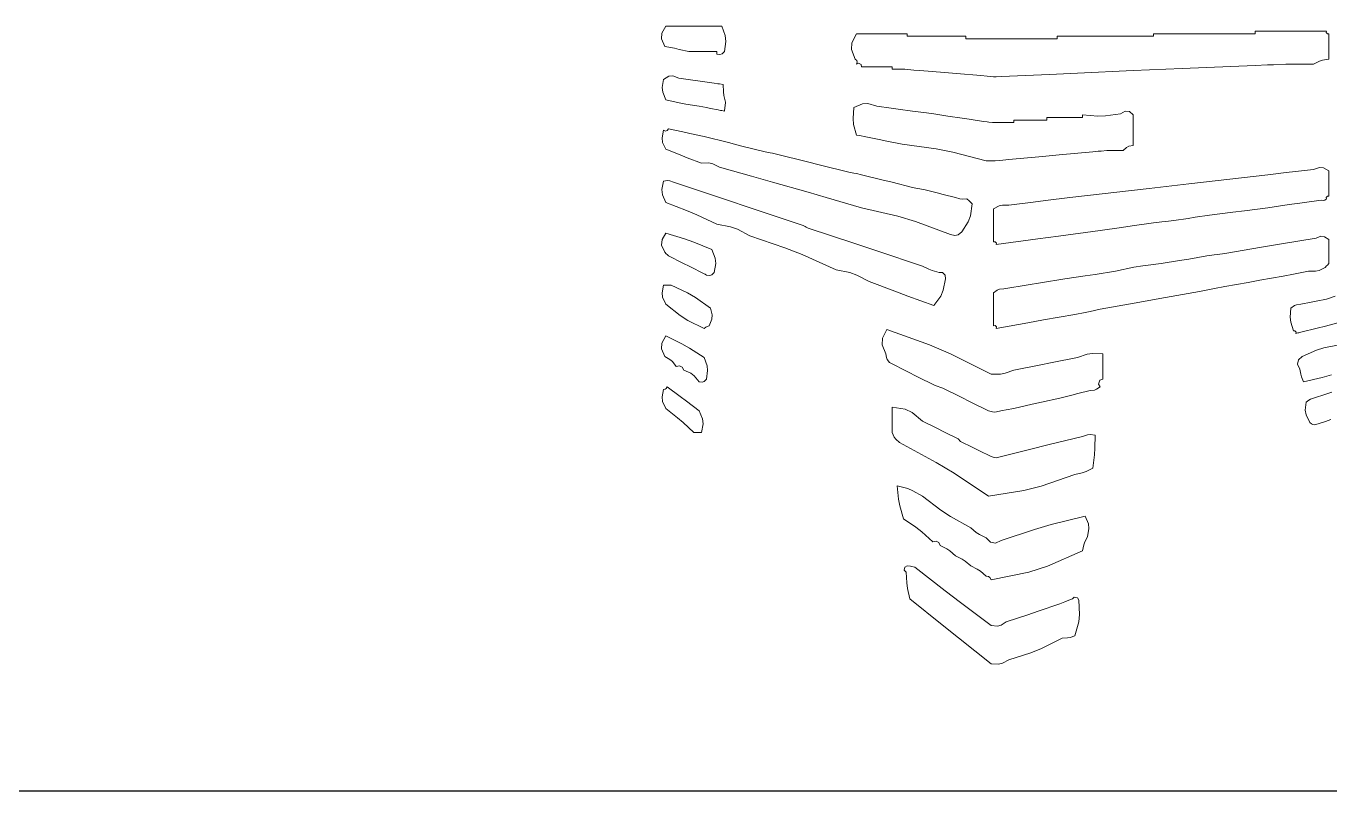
# Model space of a CAD drawing. Header units: millimetres. Extents: x 337848 to 378491, y -355245 to -338575.
# Drawn here: x 352129.17 to 352153.78, y -351701.18 to -351686.75 of the extents above; entities that cross this region are included whole.
import ezdxf

# ---------------------------------------------------------------- set-up
doc = ezdxf.new("R2010")
doc.units = ezdxf.units.MM
doc.layers.add('图框', color=7, linetype='Continuous', lineweight=15)

# ---------------------------------------------------------------- blocks, each defined once
blk = doc.blocks.new('GZDEH零件A2图框V01版')
at = {"lineweight": 5}
for p, q in [((3151.018, -1832.029), (3150.942, -1832.163)), ((3151.44, -1832.029), (3151.018, -1832.029)), ((3151.651, -1832.029), (3151.44, -1832.029)), ((3152.072, -1832.029), (3151.651, -1832.029)), ((3152.137, -1832.21), (3152.072, -1832.029)), ((3150.942, -1832.163), (3150.935, -1832.27)), ((3150.935, -1832.27), (3150.994, -1832.412)), ((3152.148, -1832.318), (3152.137, -1832.21)), ((3154.613, -1832.173), (3154.525, -1832.343)), ((3154.997, -1832.173), (3154.613, -1832.173)), ((3155.188, -1832.173), (3154.997, -1832.173)), ((3155.572, -1832.173), (3155.188, -1832.173)), ((3155.572, -1832.192), (3155.572, -1832.173)), ((3155.572, -1832.201), (3155.572, -1832.192)), ((3155.572, -1832.221), (3155.572, -1832.201)), ((3156.013, -1832.221), (3155.572, -1832.221)), ((3156.233, -1832.221), (3156.013, -1832.221)), ((3156.674, -1832.221), (3156.233, -1832.221)), ((3156.674, -1832.24), (3156.674, -1832.221)), ((3156.674, -1832.249), (3156.674, -1832.24)), ((3156.674, -1832.269), (3156.674, -1832.249)), ((3157.365, -1832.269), (3156.674, -1832.269)), ((3157.71, -1832.269), (3157.365, -1832.269)), ((3158.4, -1832.269), (3157.71, -1832.269)), ((3159.129, -1832.221), (3158.4, -1832.221)), ((3158.4, -1832.221), (3158.4, -1832.24)), ((3158.4, -1832.24), (3158.4, -1832.249)), ((3158.4, -1832.249), (3158.4, -1832.269)), ((3159.493, -1832.221), (3159.129, -1832.221)), ((3160.221, -1832.221), (3159.493, -1832.221)), ((3160.988, -1832.173), (3160.221, -1832.173)), ((3160.221, -1832.173), (3160.221, -1832.192)), ((3160.221, -1832.192), (3160.221, -1832.201)), ((3160.221, -1832.201), (3160.221, -1832.221)), ((3161.372, -1832.173), (3160.988, -1832.173)), ((3162.139, -1832.173), (3161.372, -1832.173)), ((3162.676, -1832.125), (3162.139, -1832.125)), ((3162.139, -1832.125), (3162.139, -1832.144)), ((3162.139, -1832.144), (3162.139, -1832.154)), ((3162.139, -1832.154), (3162.139, -1832.173)), ((3162.944, -1832.125), (3162.676, -1832.125)), ((3163.481, -1832.125), (3162.944, -1832.125)), ((3163.477, -1832.152), (3163.481, -1832.125)), ((3163.502, -1832.177), (3163.477, -1832.152)), ((3163.529, -1832.173), (3163.502, -1832.177)), ((3163.529, -1832.364), (3163.529, -1832.173)), ((3150.994, -1832.412), (3151.176, -1832.449)), ((3151.176, -1832.449), (3151.267, -1832.468)), ((3151.267, -1832.468), (3151.449, -1832.508)), ((3151.449, -1832.508), (3151.66, -1832.508)), ((3151.66, -1832.508), (3151.766, -1832.508)), ((3151.766, -1832.508), (3151.977, -1832.508)), ((3151.977, -1832.508), (3151.977, -1832.527)), ((3152.076, -1832.55), (3152.12, -1832.508)), ((3152.12, -1832.508), (3152.148, -1832.318)), ((3154.525, -1832.343), (3154.518, -1832.474)), ((3154.518, -1832.474), (3154.589, -1832.652)), ((3163.529, -1832.46), (3163.529, -1832.364)), ((3163.529, -1832.652), (3163.529, -1832.46)), ((3151.977, -1832.527), (3151.977, -1832.537)), ((3151.977, -1832.537), (3151.977, -1832.556)), ((3151.977, -1832.556), (3152.037, -1832.563)), ((3152.037, -1832.563), (3152.076, -1832.55)), ((3154.589, -1832.652), (3154.62, -1832.677)), ((3154.628, -1832.711), (3154.613, -1832.748)), ((3154.613, -1832.748), (3154.65, -1832.726)), ((3154.62, -1832.677), (3154.628, -1832.711)), ((3154.65, -1832.726), (3154.704, -1832.753)), ((3154.704, -1832.753), (3154.709, -1832.796)), ((3161.219, -1832.81), (3162.139, -1832.772)), ((3162.139, -1832.772), (3162.369, -1832.762)), ((3162.369, -1832.762), (3162.484, -1832.758)), ((3162.484, -1832.758), (3162.714, -1832.748)), ((3162.714, -1832.748), (3162.925, -1832.748)), ((3162.925, -1832.748), (3163.03, -1832.748)), ((3163.03, -1832.748), (3163.241, -1832.748)), ((3163.241, -1832.748), (3163.35, -1832.694)), ((3163.35, -1832.694), (3163.41, -1832.675)), ((3163.41, -1832.675), (3163.529, -1832.652)), ((3151.069, -1832.977), (3150.97, -1833.036)), ((3151.15, -1832.97), (3151.069, -1832.977)), ((3151.258, -1833.012), (3151.15, -1832.97)), ((3151.526, -1833.05), (3151.258, -1833.012)), ((3154.709, -1832.796), (3154.939, -1832.796)), ((3154.939, -1832.796), (3155.054, -1832.796)), ((3155.054, -1832.796), (3155.284, -1832.796)), ((3155.284, -1832.796), (3155.284, -1832.815)), ((3155.284, -1832.815), (3155.284, -1832.825)), ((3155.284, -1832.825), (3155.284, -1832.844)), ((3155.284, -1832.844), (3155.38, -1832.844)), ((3155.38, -1832.844), (3155.428, -1832.844)), ((3155.428, -1832.844), (3155.524, -1832.844)), ((3155.524, -1832.844), (3155.639, -1832.853)), ((3155.639, -1832.853), (3155.696, -1832.858)), ((3155.696, -1832.858), (3155.811, -1832.868)), ((3155.811, -1832.868), (3156.272, -1832.906)), ((3156.272, -1832.906), (3156.502, -1832.925)), ((3156.502, -1832.925), (3156.962, -1832.964)), ((3156.962, -1832.964), (3157.077, -1832.973)), ((3157.077, -1832.973), (3157.134, -1832.978)), ((3157.134, -1832.978), (3157.249, -1832.988)), ((3157.202, -1832.988), (3158.256, -1832.94)), ((3157.221, -1832.988), (3157.202, -1832.988)), ((3157.23, -1832.988), (3157.221, -1832.988)), ((3157.249, -1832.988), (3157.23, -1832.988)), ((3158.256, -1832.94), (3158.783, -1832.916)), ((3158.783, -1832.916), (3159.838, -1832.868)), ((3159.838, -1832.868), (3160.758, -1832.829)), ((3160.758, -1832.829), (3161.219, -1832.81)), ((3150.97, -1833.036), (3150.945, -1833.188)), ((3150.945, -1833.188), (3150.956, -1833.277)), ((3151.66, -1833.069), (3151.526, -1833.05)), ((3151.929, -1833.107), (3151.66, -1833.069)), ((3151.996, -1833.117), (3151.929, -1833.107)), ((3152.029, -1833.122), (3151.996, -1833.117)), ((3152.096, -1833.131), (3152.029, -1833.122)), ((3152.101, -1833.267), (3152.096, -1833.131)), ((3150.956, -1833.277), (3151.018, -1833.419)), ((3151.018, -1833.419), (3151.265, -1833.478)), ((3151.265, -1833.478), (3151.39, -1833.503)), ((3151.39, -1833.503), (3151.641, -1833.539)), ((3152.111, -1833.336), (3152.101, -1833.267)), ((3152.144, -1833.467), (3152.111, -1833.336)), ((3152.134, -1833.534), (3152.144, -1833.467)), ((3154.726, -1833.499), (3154.565, -1833.563)), ((3154.83, -1833.493), (3154.726, -1833.499)), ((3154.997, -1833.539), (3154.83, -1833.493)), ((3151.641, -1833.539), (3151.785, -1833.568)), ((3151.785, -1833.568), (3151.857, -1833.582)), ((3151.857, -1833.582), (3152.001, -1833.611)), ((3152.001, -1833.611), (3152.048, -1833.62)), ((3152.048, -1833.62), (3152.072, -1833.625)), ((3152.072, -1833.625), (3152.12, -1833.635)), ((3152.12, -1833.635), (3152.13, -1833.568)), ((3152.13, -1833.568), (3152.134, -1833.534)), ((3154.565, -1833.563), (3154.549, -1833.774)), ((3155.265, -1833.577), (3154.997, -1833.539)), ((3155.399, -1833.596), (3155.265, -1833.577)), ((3155.668, -1833.635), (3155.399, -1833.596)), ((3155.937, -1833.665), (3155.668, -1833.635)), ((3156.072, -1833.684), (3155.937, -1833.665)), ((3156.339, -1833.731), (3156.072, -1833.684)), ((3156.607, -1833.769), (3156.339, -1833.731)), ((3158.477, -1833.755), (3158.208, -1833.755)), ((3158.208, -1833.755), (3158.208, -1833.774)), ((3158.611, -1833.755), (3158.477, -1833.755)), ((3158.879, -1833.755), (3158.611, -1833.755)), ((3159.166, -1833.727), (3158.879, -1833.707)), ((3158.879, -1833.707), (3158.879, -1833.726)), ((3158.879, -1833.726), (3158.879, -1833.735)), ((3158.879, -1833.735), (3158.879, -1833.755)), ((3159.313, -1833.722), (3159.166, -1833.727)), ((3159.598, -1833.683), (3159.313, -1833.722)), ((3159.682, -1833.635), (3159.598, -1833.683)), ((3159.765, -1833.644), (3159.682, -1833.635)), ((3159.838, -1833.707), (3159.765, -1833.644)), ((3159.838, -1833.937), (3159.838, -1833.707)), ((3150.97, -1833.994), (3150.944, -1834.137)), ((3151.006, -1834.009), (3150.97, -1833.994)), ((3151.041, -1834.001), (3151.006, -1834.009)), ((3151.066, -1833.97), (3151.041, -1834.001)), ((3151.335, -1834.026), (3151.066, -1833.97)), ((3154.549, -1833.774), (3154.559, -1833.885)), ((3154.559, -1833.885), (3154.613, -1834.09)), ((3156.741, -1833.788), (3156.607, -1833.769)), ((3157.01, -1833.827), (3156.741, -1833.788)), ((3157.077, -1833.836), (3157.01, -1833.827)), ((3157.11, -1833.841), (3157.077, -1833.836)), ((3157.178, -1833.85), (3157.11, -1833.841)), ((3157.341, -1833.85), (3157.178, -1833.85)), ((3157.422, -1833.85), (3157.341, -1833.85)), ((3157.585, -1833.85), (3157.422, -1833.85)), ((3157.834, -1833.803), (3157.585, -1833.803)), ((3157.585, -1833.803), (3157.585, -1833.822)), ((3157.585, -1833.822), (3157.585, -1833.831)), ((3157.585, -1833.831), (3157.585, -1833.85)), ((3157.959, -1833.803), (3157.834, -1833.803)), ((3158.208, -1833.803), (3157.959, -1833.803)), ((3158.208, -1833.774), (3158.208, -1833.783)), ((3158.208, -1833.783), (3158.208, -1833.803)), ((3159.838, -1834.052), (3159.838, -1833.937)), ((3150.944, -1834.137), (3150.955, -1834.223)), ((3150.955, -1834.223), (3151.018, -1834.354)), ((3151.469, -1834.054), (3151.335, -1834.026)), ((3151.737, -1834.114), (3151.469, -1834.054)), ((3152.197, -1834.229), (3151.737, -1834.114)), ((3152.427, -1834.287), (3152.197, -1834.229)), ((3154.613, -1834.09), (3154.671, -1834.095)), ((3154.671, -1834.095), (3154.7, -1834.1)), ((3154.7, -1834.1), (3154.757, -1834.114)), ((3154.757, -1834.114), (3155.044, -1834.172)), ((3155.044, -1834.172), (3155.188, -1834.2)), ((3155.188, -1834.2), (3155.476, -1834.258)), ((3159.838, -1834.282), (3159.838, -1834.052)), ((3151.018, -1834.354), (3151.286, -1834.46)), ((3151.286, -1834.46), (3151.42, -1834.513)), ((3152.887, -1834.402), (3152.427, -1834.287)), ((3152.983, -1834.421), (3152.887, -1834.402)), ((3153.031, -1834.43), (3152.983, -1834.421)), ((3153.127, -1834.45), (3153.031, -1834.43)), ((3153.664, -1834.584), (3153.127, -1834.45)), ((3155.476, -1834.258), (3156.115, -1834.345)), ((3156.115, -1834.345), (3156.433, -1834.408)), ((3156.433, -1834.408), (3157.058, -1834.57)), ((3157.489, -1834.546), (3158.122, -1834.488)), ((3158.122, -1834.488), (3158.438, -1834.459)), ((3158.438, -1834.459), (3159.071, -1834.402)), ((3159.071, -1834.402), (3159.176, -1834.392)), ((3159.176, -1834.392), (3159.229, -1834.387)), ((3159.229, -1834.387), (3159.335, -1834.378)), ((3159.335, -1834.378), (3159.459, -1834.378)), ((3159.459, -1834.378), (3159.522, -1834.378)), ((3159.522, -1834.378), (3159.646, -1834.378)), ((3159.646, -1834.378), (3159.71, -1834.32)), ((3159.71, -1834.32), (3159.754, -1834.298)), ((3159.754, -1834.298), (3159.838, -1834.282)), ((3151.42, -1834.513), (3151.689, -1834.617)), ((3151.689, -1834.617), (3151.826, -1834.611)), ((3151.826, -1834.611), (3151.902, -1834.627)), ((3151.902, -1834.627), (3152.025, -1834.689)), ((3152.025, -1834.689), (3152.428, -1834.802)), ((3153.932, -1834.651), (3153.664, -1834.584)), ((3154.469, -1834.785), (3153.932, -1834.651)), ((3157.058, -1834.57), (3157.231, -1834.571)), ((3157.231, -1834.571), (3157.318, -1834.566)), ((3157.318, -1834.566), (3157.489, -1834.546)), ((3163.241, -1834.737), (3162.896, -1834.776)), ((3163.35, -1834.697), (3163.241, -1834.737)), ((3163.429, -1834.703), (3163.35, -1834.697)), ((3163.529, -1834.761), (3163.429, -1834.703)), ((3150.97, -1834.953), (3150.939, -1835.114)), ((3151.047, -1834.945), (3150.97, -1834.953)), ((3151.089, -1834.95), (3151.047, -1834.945)), ((3151.162, -1834.977), (3151.089, -1834.95)), ((3152.14, -1835.303), (3151.162, -1834.977)), ((3152.428, -1834.802), (3152.629, -1834.859)), ((3152.629, -1834.859), (3153.031, -1834.977)), ((3153.031, -1834.977), (3153.703, -1835.165)), ((3154.565, -1834.804), (3154.469, -1834.785)), ((3154.613, -1834.814), (3154.565, -1834.804)), ((3154.709, -1834.833), (3154.613, -1834.814)), ((3155.092, -1834.929), (3154.709, -1834.833)), ((3155.284, -1834.977), (3155.092, -1834.929)), ((3155.668, -1835.073), (3155.284, -1834.977)), ((3162.379, -1834.833), (3160.883, -1835.009)), ((3162.724, -1834.795), (3162.379, -1834.833)), ((3162.896, -1834.776), (3162.724, -1834.795)), ((3163.529, -1834.953), (3163.529, -1834.761)), ((3163.529, -1835.049), (3163.529, -1834.953)), ((3150.939, -1835.114), (3150.95, -1835.211)), ((3150.95, -1835.211), (3151.018, -1835.36)), ((3153.703, -1835.165), (3154.039, -1835.261)), ((3155.763, -1835.092), (3155.668, -1835.073)), ((3155.811, -1835.102), (3155.763, -1835.092)), ((3155.907, -1835.121), (3155.811, -1835.102)), ((3156.137, -1835.178), (3155.907, -1835.121)), ((3156.252, -1835.207), (3156.137, -1835.178)), ((3156.483, -1835.265), (3156.252, -1835.207)), ((3160.136, -1835.095), (3158.64, -1835.265)), ((3160.883, -1835.009), (3160.136, -1835.095)), ((3163.529, -1835.241), (3163.529, -1835.049)), ((3151.018, -1835.36), (3151.408, -1835.506)), ((3152.628, -1835.466), (3152.14, -1835.303)), ((3153.606, -1835.792), (3152.628, -1835.466)), ((3154.039, -1835.261), (3154.709, -1835.456)), ((3154.709, -1835.456), (3155.391, -1835.617)), ((3156.566, -1835.29), (3156.483, -1835.265)), ((3156.612, -1835.295), (3156.566, -1835.29)), ((3156.698, -1835.289), (3156.612, -1835.295)), ((3156.737, -1835.327), (3156.698, -1835.289)), ((3156.756, -1835.346), (3156.737, -1835.327)), ((3156.794, -1835.384), (3156.756, -1835.346)), ((3156.767, -1835.607), (3156.794, -1835.384)), ((3157.305, -1835.422), (3157.202, -1835.48)), ((3157.371, -1835.406), (3157.305, -1835.422)), ((3157.489, -1835.408), (3157.371, -1835.406)), ((3157.949, -1835.351), (3157.489, -1835.408)), ((3158.179, -1835.322), (3157.949, -1835.351)), ((3158.64, -1835.265), (3158.179, -1835.322)), ((3161.938, -1835.514), (3162.379, -1835.456)), ((3162.379, -1835.456), (3162.781, -1835.399)), ((3162.781, -1835.399), (3162.983, -1835.37)), ((3162.983, -1835.37), (3163.385, -1835.313)), ((3163.385, -1835.313), (3163.424, -1835.322)), ((3163.424, -1835.322), (3163.451, -1835.315)), ((3163.451, -1835.315), (3163.481, -1835.289)), ((3163.477, -1835.262), (3163.502, -1835.236)), ((3163.481, -1835.289), (3163.477, -1835.262)), ((3163.502, -1835.236), (3163.529, -1835.241)), ((3151.408, -1835.506), (3151.601, -1835.588)), ((3151.601, -1835.588), (3151.977, -1835.768)), ((3155.391, -1835.617), (3155.729, -1835.719)), ((3155.729, -1835.719), (3156.387, -1835.96)), ((3156.602, -1835.912), (3156.724, -1835.723)), ((3156.724, -1835.723), (3156.767, -1835.607)), ((3157.202, -1835.48), (3157.202, -1835.73)), ((3160.221, -1835.744), (3160.375, -1835.725)), ((3160.375, -1835.725), (3160.452, -1835.715)), ((3160.452, -1835.715), (3160.605, -1835.696)), ((3160.605, -1835.696), (3160.873, -1835.658)), ((3160.873, -1835.658), (3161.008, -1835.638)), ((3161.008, -1835.638), (3161.276, -1835.6)), ((3161.276, -1835.6), (3161.717, -1835.543)), ((3161.717, -1835.543), (3161.938, -1835.514)), ((3151.018, -1835.936), (3150.943, -1836.059)), ((3151.368, -1836.045), (3151.018, -1835.936)), ((3151.977, -1835.768), (3152.235, -1835.82)), ((3152.235, -1835.82), (3152.365, -1835.864)), ((3152.365, -1835.864), (3152.6, -1835.984)), ((3153.645, -1835.811), (3153.606, -1835.792)), ((3153.664, -1835.821), (3153.645, -1835.811)), ((3153.702, -1835.84), (3153.664, -1835.821)), ((3154.565, -1836.127), (3153.702, -1835.84)), ((3156.387, -1835.96), (3156.472, -1835.981)), ((3156.472, -1835.981), (3156.534, -1835.968)), ((3156.534, -1835.968), (3156.602, -1835.912)), ((3157.202, -1835.73), (3157.202, -1835.854)), ((3157.202, -1835.854), (3157.202, -1836.103)), ((3158.428, -1835.991), (3159.215, -1835.888)), ((3159.215, -1835.888), (3159.617, -1835.83)), ((3159.617, -1835.83), (3159.819, -1835.801)), ((3159.819, -1835.801), (3160.221, -1835.744)), ((3150.943, -1836.059), (3150.936, -1836.163)), ((3150.936, -1836.163), (3150.994, -1836.295)), ((3151.541, -1836.108), (3151.368, -1836.045)), ((3151.881, -1836.247), (3151.541, -1836.108)), ((3152.6, -1835.984), (3153.263, -1836.212)), ((3153.263, -1836.212), (3153.59, -1836.342)), ((3154.997, -1836.271), (3154.565, -1836.127)), ((3157.202, -1836.103), (3157.228, -1836.099)), ((3157.228, -1836.099), (3157.254, -1836.125)), ((3157.249, -1836.151), (3158.035, -1836.044)), ((3157.254, -1836.125), (3157.249, -1836.151)), ((3158.035, -1836.044), (3158.428, -1835.991)), ((3162.254, -1836.204), (3161.564, -1836.319)), ((3162.599, -1836.147), (3162.254, -1836.204)), ((3163.289, -1836.032), (3162.599, -1836.147)), ((3163.379, -1835.996), (3163.289, -1836.032)), ((3163.448, -1836.003), (3163.379, -1835.996)), ((3163.529, -1836.056), (3163.448, -1836.003)), ((3163.529, -1836.238), (3163.529, -1836.056)), ((3150.994, -1836.295), (3151.023, -1836.324)), ((3151.023, -1836.324), (3151.037, -1836.338)), ((3151.037, -1836.338), (3151.066, -1836.367)), ((3151.066, -1836.367), (3151.334, -1836.501)), ((3151.945, -1836.408), (3151.881, -1836.247)), ((3151.956, -1836.507), (3151.945, -1836.408)), ((3153.59, -1836.342), (3154.23, -1836.631)), ((3155.859, -1836.559), (3154.997, -1836.271)), ((3160.71, -1836.453), (3160.365, -1836.511)), ((3160.883, -1836.425), (3160.71, -1836.453)), ((3161.228, -1836.367), (3160.883, -1836.425)), ((3161.362, -1836.348), (3161.228, -1836.367)), ((3161.429, -1836.338), (3161.362, -1836.348)), ((3161.564, -1836.319), (3161.429, -1836.338)), ((3163.529, -1836.329), (3163.529, -1836.238)), ((3163.529, -1836.511), (3163.529, -1836.329)), ((3151.334, -1836.501), (3151.468, -1836.568)), ((3151.468, -1836.568), (3151.737, -1836.703)), ((3151.737, -1836.703), (3151.756, -1836.712)), ((3151.885, -1836.72), (3151.929, -1836.679)), ((3151.929, -1836.679), (3151.956, -1836.507)), ((3154.23, -1836.631), (3154.488, -1836.682)), ((3154.488, -1836.682), (3154.617, -1836.727)), ((3155.979, -1836.618), (3155.859, -1836.559)), ((3156.042, -1836.642), (3155.979, -1836.618)), ((3156.171, -1836.679), (3156.042, -1836.642)), ((3156.239, -1836.682), (3156.171, -1836.679)), ((3156.287, -1836.731), (3156.239, -1836.682)), ((3159.502, -1836.655), (3159.119, -1836.714)), ((3159.845, -1836.581), (3159.502, -1836.655)), ((3160.018, -1836.552), (3159.845, -1836.581)), ((3160.365, -1836.511), (3160.018, -1836.552)), ((3162.858, -1836.712), (3162.954, -1836.693)), ((3162.954, -1836.693), (3163.146, -1836.655)), ((3163.146, -1836.655), (3163.273, -1836.656)), ((3163.273, -1836.656), (3163.343, -1836.64)), ((3163.343, -1836.64), (3163.457, -1836.583)), ((3163.457, -1836.583), (3163.486, -1836.554)), ((3163.486, -1836.554), (3163.5, -1836.54)), ((3163.5, -1836.54), (3163.529, -1836.511)), ((3150.97, -1836.918), (3150.944, -1837.061)), ((3151.027, -1836.918), (3150.97, -1836.918)), ((3151.056, -1836.918), (3151.027, -1836.918)), ((3151.114, -1836.918), (3151.056, -1836.918)), ((3151.426, -1837.063), (3151.114, -1836.918)), ((3151.756, -1836.712), (3151.766, -1836.717)), ((3151.766, -1836.717), (3151.785, -1836.727)), ((3151.785, -1836.727), (3151.845, -1836.733)), ((3151.845, -1836.733), (3151.885, -1836.72)), ((3154.617, -1836.727), (3154.853, -1836.846)), ((3154.853, -1836.846), (3155.34, -1837.033)), ((3156.251, -1837.014), (3156.291, -1836.799)), ((3156.291, -1836.799), (3156.287, -1836.731)), ((3157.853, -1836.914), (3157.393, -1836.99)), ((3158.084, -1836.875), (3157.853, -1836.914)), ((3158.544, -1836.799), (3158.084, -1836.875)), ((3158.927, -1836.742), (3158.544, -1836.799)), ((3159.119, -1836.714), (3158.927, -1836.742)), ((3161.372, -1836.981), (3161.564, -1836.942)), ((3161.564, -1836.942), (3162.005, -1836.865)), ((3162.005, -1836.865), (3162.225, -1836.826)), ((3162.225, -1836.826), (3162.666, -1836.751)), ((3162.666, -1836.751), (3162.858, -1836.712)), ((3150.944, -1837.061), (3150.955, -1837.147)), ((3150.955, -1837.147), (3151.018, -1837.278)), ((3151.577, -1837.151), (3151.426, -1837.063)), ((3151.857, -1837.35), (3151.577, -1837.151)), ((3155.34, -1837.033), (3155.585, -1837.124)), ((3155.585, -1837.124), (3156.075, -1837.302)), ((3156.075, -1837.302), (3156.204, -1837.125)), ((3156.204, -1837.125), (3156.251, -1837.014)), ((3157.266, -1837.012), (3157.202, -1837.062)), ((3157.202, -1837.062), (3157.202, -1837.311)), ((3157.312, -1836.995), (3157.266, -1837.012)), ((3157.393, -1836.99), (3157.312, -1836.995)), ((3159.963, -1837.24), (3160.337, -1837.172)), ((3160.337, -1837.172), (3161.084, -1837.038)), ((3161.084, -1837.038), (3161.276, -1837)), ((3161.276, -1837), (3161.372, -1836.981)), ((3163.481, -1837.182), (3163.289, -1837.22)), ((3163.647, -1837.126), (3163.481, -1837.182)), ((3151.018, -1837.278), (3151.284, -1837.49)), ((3151.89, -1837.48), (3151.857, -1837.35)), ((3157.202, -1837.311), (3157.202, -1837.436)), ((3157.202, -1837.436), (3157.202, -1837.685)), ((3158.735, -1837.47), (3158.927, -1837.431)), ((3158.927, -1837.431), (3159.023, -1837.412)), ((3159.023, -1837.412), (3159.215, -1837.374)), ((3159.215, -1837.374), (3159.963, -1837.24)), ((3162.81, -1837.35), (3162.798, -1837.523)), ((3162.877, -1837.302), (3162.81, -1837.35)), ((3162.92, -1837.286), (3162.877, -1837.302)), ((3163.002, -1837.278), (3162.92, -1837.286)), ((3163.193, -1837.24), (3163.002, -1837.278)), ((3163.289, -1837.22), (3163.193, -1837.24)), ((3151.284, -1837.49), (3151.431, -1837.583)), ((3151.431, -1837.583), (3151.737, -1837.733)), ((3151.792, -1837.698), (3151.833, -1837.685)), ((3151.833, -1837.685), (3151.884, -1837.561)), ((3151.884, -1837.561), (3151.89, -1837.48)), ((3157.202, -1837.685), (3157.228, -1837.681)), ((3157.228, -1837.681), (3157.254, -1837.707)), ((3157.249, -1837.733), (3157.844, -1837.626)), ((3157.844, -1837.626), (3158.141, -1837.573)), ((3158.141, -1837.573), (3158.735, -1837.47)), ((3162.798, -1837.523), (3162.808, -1837.615)), ((3162.808, -1837.615), (3162.858, -1837.781)), ((3163.309, -1837.728), (3163.462, -1837.69)), ((3163.462, -1837.69), (3163.769, -1837.613)), ((3151.018, -1837.877), (3150.942, -1838.011)), ((3151.315, -1838.023), (3151.018, -1837.877)), ((3151.737, -1837.733), (3151.772, -1837.708)), ((3151.772, -1837.708), (3151.792, -1837.698)), ((3155.102, -1837.918), (3155.095, -1838.044)), ((3155.188, -1837.757), (3155.102, -1837.918)), ((3155.993, -1838.046), (3155.188, -1837.757)), ((3157.254, -1837.707), (3157.249, -1837.733)), ((3162.858, -1837.781), (3162.885, -1837.777)), ((3162.885, -1837.777), (3162.91, -1837.802)), ((3162.91, -1837.802), (3162.906, -1837.829)), ((3162.906, -1837.829), (3162.944, -1837.82)), ((3162.944, -1837.82), (3162.963, -1837.815)), ((3162.963, -1837.815), (3163.002, -1837.805)), ((3163.002, -1837.805), (3163.309, -1837.728)), ((3150.942, -1838.011), (3150.936, -1838.118)), ((3150.936, -1838.118), (3150.994, -1838.261)), ((3151.46, -1838.105), (3151.315, -1838.023)), ((3151.737, -1838.285), (3151.46, -1838.105)), ((3155.095, -1838.044), (3155.164, -1838.213)), ((3156.389, -1838.215), (3155.993, -1838.046)), ((3163.293, -1838.146), (3163.026, -1838.261)), ((3163.435, -1838.102), (3163.293, -1838.146)), ((3163.721, -1838.045), (3163.435, -1838.102)), ((3150.994, -1838.261), (3151.093, -1838.32)), ((3151.093, -1838.32), (3151.139, -1838.361)), ((3151.139, -1838.361), (3151.21, -1838.452)), ((3151.792, -1838.439), (3151.737, -1838.285)), ((3155.164, -1838.213), (3155.178, -1838.284)), ((3155.178, -1838.284), (3155.194, -1838.321)), ((3155.194, -1838.321), (3155.236, -1838.38)), ((3155.236, -1838.38), (3155.581, -1838.553)), ((3157.154, -1838.596), (3156.389, -1838.215)), ((3158.064, -1838.428), (3157.585, -1838.524)), ((3158.304, -1838.38), (3158.064, -1838.428)), ((3158.783, -1838.285), (3158.304, -1838.38)), ((3158.967, -1838.222), (3158.783, -1838.285)), ((3159.069, -1838.207), (3158.967, -1838.222)), ((3159.263, -1838.213), (3159.069, -1838.207)), ((3159.263, -1838.404), (3159.263, -1838.213)), ((3159.263, -1838.5), (3159.263, -1838.404)), ((3162.954, -1838.327), (3162.937, -1838.411)), ((3162.937, -1838.411), (3162.978, -1838.5)), ((3163.026, -1838.261), (3162.954, -1838.327)), ((3151.21, -1838.452), (3151.273, -1838.441)), ((3151.273, -1838.441), (3151.324, -1838.467)), ((3151.324, -1838.467), (3151.353, -1838.524)), ((3151.353, -1838.524), (3151.487, -1838.578)), ((3151.487, -1838.578), (3151.552, -1838.627)), ((3151.552, -1838.627), (3151.641, -1838.74)), ((3151.785, -1838.692), (3151.803, -1838.529)), ((3151.803, -1838.529), (3151.792, -1838.439)), ((3155.581, -1838.553), (3155.754, -1838.639)), ((3155.754, -1838.639), (3156.099, -1838.812)), ((3157.329, -1838.596), (3157.154, -1838.596)), ((3157.419, -1838.581), (3157.329, -1838.596)), ((3157.585, -1838.524), (3157.419, -1838.581)), ((3159.263, -1838.692), (3159.263, -1838.5)), ((3162.978, -1838.5), (3162.999, -1838.598)), ((3162.999, -1838.598), (3163.014, -1838.647)), ((3163.014, -1838.647), (3163.05, -1838.74)), ((3163.05, -1838.74), (3163.402, -1838.661)), ((3163.402, -1838.661), (3163.576, -1838.607)), ((3150.97, -1838.884), (3150.944, -1839.026)), ((3151.004, -1838.879), (3150.97, -1838.884)), ((3151.024, -1838.866), (3151.004, -1838.879)), ((3151.042, -1838.836), (3151.024, -1838.866)), ((3151.283, -1839.016), (3151.042, -1838.836)), ((3151.641, -1838.74), (3151.701, -1838.747)), ((3151.701, -1838.747), (3151.741, -1838.734)), ((3151.741, -1838.734), (3151.785, -1838.692)), ((3156.099, -1838.812), (3156.157, -1838.831)), ((3156.157, -1838.831), (3156.185, -1838.841)), ((3156.185, -1838.841), (3156.243, -1838.86)), ((3156.243, -1838.86), (3156.588, -1839.032)), ((3158.793, -1838.965), (3159.023, -1838.908)), ((3159.023, -1838.908), (3159.104, -1838.897)), ((3159.104, -1838.897), (3159.146, -1838.881)), ((3159.146, -1838.881), (3159.215, -1838.836)), ((3159.182, -1838.785), (3159.206, -1838.713)), ((3159.215, -1838.836), (3159.182, -1838.785)), ((3159.206, -1838.713), (3159.263, -1838.692)), ((3150.944, -1839.026), (3150.955, -1839.112)), ((3150.955, -1839.112), (3151.018, -1839.243)), ((3151.403, -1839.107), (3151.283, -1839.016)), ((3151.641, -1839.291), (3151.403, -1839.107)), ((3156.588, -1839.032), (3156.761, -1839.119)), ((3156.761, -1839.119), (3157.106, -1839.291)), ((3157.585, -1839.243), (3157.93, -1839.165)), ((3157.93, -1839.165), (3158.102, -1839.126)), ((3158.102, -1839.126), (3158.448, -1839.051)), ((3158.448, -1839.051), (3158.678, -1838.994)), ((3158.678, -1838.994), (3158.793, -1838.965)), ((3163.098, -1839.123), (3163.084, -1839.279)), ((3163.15, -1839.086), (3163.098, -1839.123)), ((3163.18, -1839.071), (3163.15, -1839.086)), ((3163.241, -1839.051), (3163.18, -1839.071)), ((3163.472, -1838.975), (3163.241, -1839.051)), ((3163.587, -1838.936), (3163.472, -1838.975)), ((3151.018, -1839.243), (3151.234, -1839.419)), ((3151.708, -1839.441), (3151.641, -1839.291)), ((3155.534, -1839.26), (3155.284, -1839.219)), ((3155.284, -1839.219), (3155.284, -1839.411)), ((3155.284, -1839.411), (3155.284, -1839.507)), ((3155.665, -1839.32), (3155.534, -1839.26)), ((3155.859, -1839.483), (3155.665, -1839.32)), ((3157.106, -1839.291), (3157.154, -1839.301)), ((3157.154, -1839.301), (3157.178, -1839.306)), ((3157.178, -1839.306), (3157.226, -1839.315)), ((3157.226, -1839.315), (3157.369, -1839.286)), ((3157.369, -1839.286), (3157.441, -1839.272)), ((3157.441, -1839.272), (3157.585, -1839.243)), ((3163.084, -1839.279), (3163.101, -1839.367)), ((3163.101, -1839.367), (3163.17, -1839.507)), ((3151.234, -1839.419), (3151.34, -1839.51)), ((3151.34, -1839.51), (3151.545, -1839.699)), ((3151.689, -1839.699), (3151.719, -1839.537)), ((3151.719, -1839.537), (3151.708, -1839.441)), ((3155.284, -1839.507), (3155.284, -1839.699)), ((3156.128, -1839.617), (3155.859, -1839.483)), ((3156.262, -1839.684), (3156.128, -1839.617)), ((3163.17, -1839.507), (3163.201, -1839.536)), ((3163.201, -1839.536), (3163.223, -1839.547)), ((3163.223, -1839.547), (3163.265, -1839.555)), ((3163.265, -1839.555), (3163.467, -1839.488)), ((3163.467, -1839.488), (3163.567, -1839.454)), ((3151.545, -1839.699), (3151.603, -1839.699)), ((3151.603, -1839.699), (3151.631, -1839.699)), ((3151.631, -1839.699), (3151.689, -1839.699)), ((3155.284, -1839.699), (3155.327, -1839.784)), ((3155.327, -1839.784), (3155.358, -1839.825)), ((3155.358, -1839.825), (3155.428, -1839.89)), ((3155.428, -1839.89), (3156.117, -1840.262)), ((3156.53, -1839.818), (3156.262, -1839.684)), ((3156.55, -1839.838), (3156.53, -1839.818)), ((3156.559, -1839.847), (3156.55, -1839.838)), ((3156.578, -1839.866), (3156.559, -1839.847)), ((3156.808, -1839.981), (3156.578, -1839.866)), ((3158.879, -1839.771), (3158.227, -1839.933)), ((3158.972, -1839.744), (3158.879, -1839.771)), ((3159.023, -1839.739), (3158.972, -1839.744)), ((3159.119, -1839.747), (3159.023, -1839.739)), ((3159.114, -1839.996), (3159.119, -1839.747)), ((3156.924, -1840.039), (3156.808, -1839.981)), ((3157.154, -1840.154), (3156.924, -1840.039)), ((3157.192, -1840.164), (3157.154, -1840.154)), ((3157.901, -1840.015), (3157.249, -1840.178)), ((3158.227, -1839.933), (3157.901, -1840.015)), ((3159.071, -1840.37), (3159.105, -1840.122)), ((3159.105, -1840.122), (3159.114, -1839.996)), ((3156.117, -1840.262), (3156.454, -1840.464)), ((3157.211, -1840.168), (3157.192, -1840.164)), ((3157.249, -1840.178), (3157.211, -1840.168)), ((3158.946, -1840.437), (3159.071, -1840.37)), ((3156.454, -1840.464), (3157.106, -1840.897)), ((3158.1, -1840.709), (3158.735, -1840.49)), ((3158.735, -1840.49), (3158.875, -1840.462)), ((3158.875, -1840.462), (3158.946, -1840.437)), ((3155.58, -1840.758), (3155.38, -1840.705)), ((3155.38, -1840.705), (3155.409, -1840.957)), ((3155.678, -1840.798), (3155.58, -1840.758)), ((3155.859, -1840.897), (3155.678, -1840.798)), ((3157.106, -1840.897), (3157.769, -1840.792)), ((3157.769, -1840.792), (3158.1, -1840.709)), ((3155.409, -1840.957), (3155.434, -1841.083)), ((3155.434, -1841.083), (3155.5, -1841.328)), ((3156.205, -1841.163), (3155.859, -1840.897)), ((3155.5, -1841.328), (3155.733, -1841.484)), ((3156.389, -1841.284), (3156.205, -1841.163)), ((3156.77, -1841.496), (3156.389, -1841.284)), ((3158.927, -1841.28), (3158.287, -1841.435)), ((3158.989, -1841.422), (3158.927, -1841.28)), ((3155.733, -1841.484), (3155.844, -1841.571)), ((3155.844, -1841.571), (3156.051, -1841.76)), ((3156.875, -1841.586), (3156.77, -1841.496)), ((3156.934, -1841.625), (3156.875, -1841.586)), ((3157.058, -1841.688), (3156.934, -1841.625)), ((3157.97, -1841.527), (3157.345, -1841.736)), ((3158.287, -1841.435), (3157.97, -1841.527)), ((3158.975, -1841.664), (3159, -1841.511)), ((3159, -1841.511), (3158.989, -1841.422)), ((3156.051, -1841.76), (3156.114, -1841.749)), ((3156.114, -1841.749), (3156.166, -1841.774)), ((3156.166, -1841.774), (3156.195, -1841.832)), ((3156.195, -1841.832), (3156.318, -1841.894)), ((3157.143, -1841.768), (3157.058, -1841.688)), ((3157.239, -1841.784), (3157.143, -1841.768)), ((3157.345, -1841.736), (3157.239, -1841.784)), ((3158.879, -1841.928), (3158.905, -1841.818)), ((3158.905, -1841.818), (3158.924, -1841.764)), ((3158.924, -1841.764), (3158.975, -1841.664)), ((3156.318, -1841.894), (3156.377, -1841.934)), ((3156.377, -1841.934), (3156.483, -1842.023)), ((3156.483, -1842.023), (3156.606, -1842.086)), ((3156.606, -1842.086), (3156.665, -1842.125)), ((3158.217, -1842.221), (3158.879, -1841.928)), ((3155.528, -1842.237), (3155.516, -1842.298)), ((3155.516, -1842.298), (3155.548, -1842.335)), ((3155.572, -1842.215), (3155.528, -1842.237)), ((3155.548, -1842.335), (3155.564, -1842.538)), ((3155.63, -1842.222), (3155.572, -1842.215)), ((3155.659, -1842.227), (3155.63, -1842.222)), ((3155.716, -1842.239), (3155.659, -1842.227)), ((3156.288, -1842.684), (3155.716, -1842.239)), ((3156.665, -1842.125), (3156.77, -1842.215)), ((3156.77, -1842.215), (3156.893, -1842.278)), ((3156.893, -1842.278), (3156.953, -1842.317)), ((3156.953, -1842.317), (3157.058, -1842.407)), ((3157.154, -1842.479), (3157.864, -1842.333)), ((3157.864, -1842.333), (3158.217, -1842.221)), ((3155.564, -1842.538), (3155.579, -1842.639)), ((3157.058, -1842.407), (3157.105, -1842.416)), ((3157.105, -1842.416), (3157.132, -1842.436)), ((3157.132, -1842.436), (3157.154, -1842.479)), ((3155.579, -1842.639), (3155.62, -1842.838)), ((3155.62, -1842.838), (3156.231, -1843.33)), ((3156.575, -1842.905), (3156.288, -1842.684)), ((3158.688, -1842.838), (3158.591, -1842.874)), ((3158.724, -1842.806), (3158.688, -1842.838)), ((3158.786, -1842.819), (3158.724, -1842.806)), ((3158.807, -1842.862), (3158.786, -1842.819)), ((3157.154, -1843.342), (3156.575, -1842.905)), ((3158.045, -1843.068), (3157.844, -1843.136)), ((3158.448, -1842.934), (3158.045, -1843.068)), ((3158.543, -1842.893), (3158.448, -1842.934)), ((3158.591, -1842.874), (3158.543, -1842.893)), ((3158.823, -1843.132), (3158.807, -1842.862)), ((3156.231, -1843.33), (3156.538, -1843.574)), ((3157.272, -1843.35), (3157.154, -1843.342)), ((3157.341, -1843.333), (3157.272, -1843.35)), ((3157.441, -1843.27), (3157.341, -1843.333)), ((3157.844, -1843.136), (3157.441, -1843.27)), ((3158.735, -1843.533), (3158.808, -1843.273)), ((3158.808, -1843.273), (3158.823, -1843.132)), ((3156.538, -1843.574), (3157.154, -1844.061)), ((3158.106, -1843.773), (3158.496, -1843.581)), ((3158.496, -1843.581), (3158.593, -1843.574)), ((3158.593, -1843.574), (3158.643, -1843.564)), ((3158.643, -1843.564), (3158.735, -1843.533)), ((3157.903, -1843.856), (3158.106, -1843.773)), ((3157.154, -1844.061), (3157.291, -1844.067)), ((3157.291, -1844.067), (3157.367, -1844.051)), ((3157.367, -1844.051), (3157.489, -1843.989)), ((3157.489, -1843.989), (3157.903, -1843.856))]:
    blk.add_line(p, q, dxfattribs=at)
at = {"layer": 'Defpoints', "linetype": 'Continuous'}
blk.add_line((2857.49, -1846.461), (3451.49, -1846.461), dxfattribs=at)

msp = doc.modelspace()

# ---------------------------------------------------------------- block references
at = {"layer": '图框'}
msp.add_blockref('GZDEH零件A2图框V01版', (348990.233, -349854.723), dxfattribs=at)

doc.saveas('drawing.dxf')
